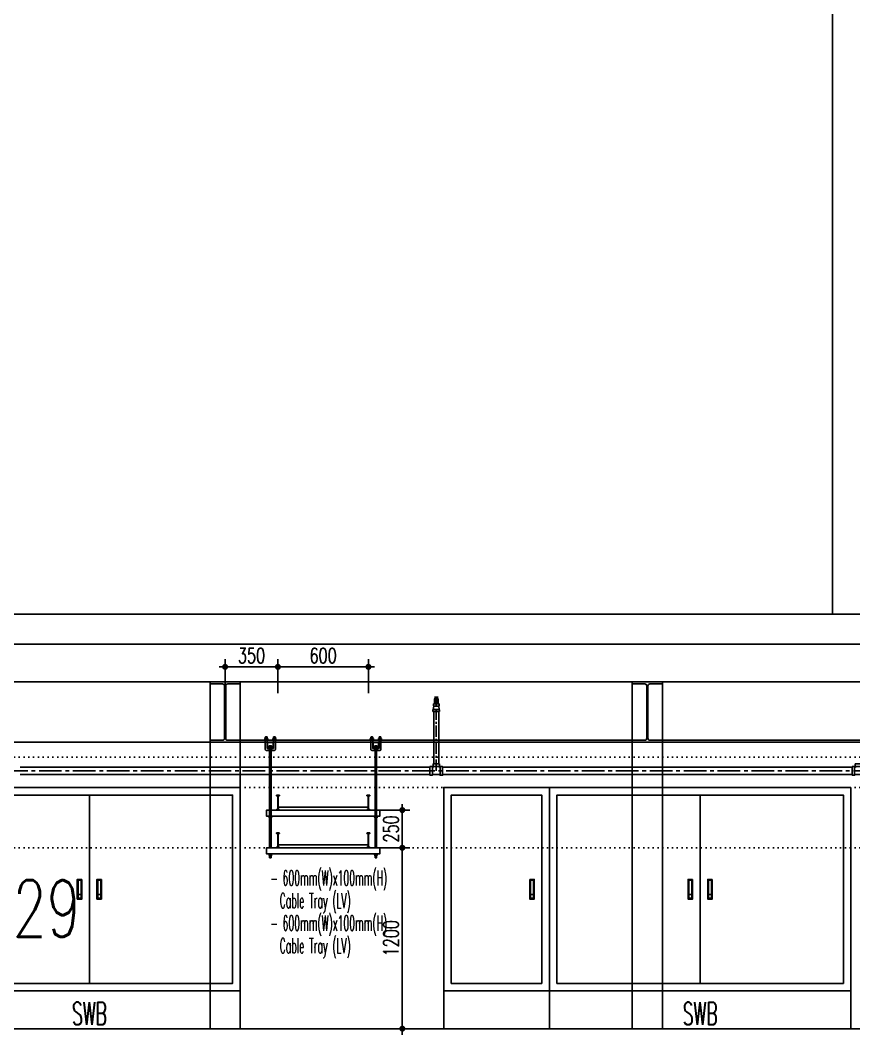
# Model space of a CAD drawing. Header units: millimetres. Extents: x -32710 to 654186, y -254124 to 420220.
# Drawn here: x 240642 to 246168, y 393910 to 400639 of the extents above; entities that cross this region are included whole.
import ezdxf
from ezdxf.enums import TextEntityAlignment as Align
from ezdxf.xclip import XClip

# ---------------------------------------------------------------- set-up
doc = ezdxf.new("R2010")
doc.units = ezdxf.units.MM
doc.header["$LTSCALE"] = 1000
for name, pattern in [('CENTER2', [1.125, 0.75, -0.125, 0.125, -0.125]), ('DOT2', [3.175, 0, -3.175]), ('TPH12-SEC-@E$0$CENTERK5', [6.916, 6.667, -0.083, 0.083, -0.083])]:
    doc.linetypes.add(name, pattern=pattern)
for name, color, linetype in [('0-LEVEL LINE', 4, 'DOT2'), ('e-eq-SWB', 130, 'Continuous'), ('E-POWER-CABL', 80, 'Continuous'), ('FS-EQ', 10, 'Continuous'), ('FS-LINE', 10, 'Continuous'), ('M-DIM', 1, 'Continuous'), ('M-TXT', 3, 'Continuous'), ('S-BEAM', 252, 'Continuous'), ('SM-SEC-Cm$0$SUPPORT', 2, 'Continuous'), ('SUPPORT', 2, 'Continuous'), ('TPH12-SEC-@E$0$H-SIN', 252, 'TPH12-SEC-@E$0$CENTERK5'), ('TPH12-SEC-@E$0$KABE1', 252, 'Continuous'), ('TPH12-SEC-@E$0$STEEL2', 252, 'Continuous'), ('TPH12-SEC-@E$0$STEEL3', 252, 'Continuous'), ('YFM1P-長$0$M-FOUN', 252, 'Continuous')]:
    doc.layers.add(name, color=color, linetype=linetype)
doc.styles.add('aa-txt', font='simplex.shx', dxfattribs={"width": 0.7, "bigfont": 'chineset.shx'})
doc.styles.add('ROMAND', font='romand')
doc.dimstyles.new('50-DIM', dxfattribs={"dimscale": 50, "dimtxt": 2, "dimasz": 0.8, "dimexe": 1, "dimexo": 1, "dimgap": 0.5, "dimtad": 1, "dimdec": 0, "dimdsep": 46, "dimtxsty": 'aa-txt', "dimblk": 'DOT', "dimcen": 5, "dimclrd": 256, "dimclre": 256, "dimclrt": 256, "dimadec": 0, "dimazin": 0, "dimtfac": 1, "dimtdec": 0, "dimtix": 1, "dimtmove": 2, "dimatfit": 3, "dimldrblk": 'DOT', "dimfxl": 1, "dimtolj": 1, "dimtzin": 0, "dimarcsym": 0})
doc.dimstyles.new('adim-1500', dxfattribs={"dimscale": 1000, "dimtxt": 0.375, "dimasz": 0.25, "dimexe": 0.1, "dimexo": 0.5, "dimgap": 0.15, "dimtad": 0, "dimdec": 4, "dimtxsty": 'aa-txt', "dimcen": 3.75, "dimclrd": 3, "dimclre": 3, "dimclrt": 256, "dimadec": 0, "dimazin": 0, "dimtfac": 1, "dimtdec": 4, "dimtmove": 0, "dimatfit": 3, "dimfxl": 0.1, "dimarcsym": 0})

# ---------------------------------------------------------------- blocks, each defined once
blk = doc.blocks.new('TPH12-SEC-@E')
at = {"layer": 'TPH12-SEC-@E$0$H-SIN'}
for p, q in [((298929.6, 396700), (18729.6, 396700)), ((274800, 393950), (45200, 393950))]:
    blk.add_line(p, q, dxfattribs=at)
at = {"layer": 'TPH12-SEC-@E$0$KABE1'}
blk.add_line((47650, 393950), (272350, 393950), dxfattribs=at)
blk.add_lwpolyline([(199600, 396500), (260200, 396500), (260200, 396700), (199600, 396700), (199600, 396500)], dxfattribs=at)
at = {"layer": 'TPH12-SEC-@E$0$STEEL2'}
for points in [[(241900, 396250), (242100, 396250), (242100, 396237), (242017, 396237, 0.414214), (242004, 396224), (242004, 395876, 0.414214), (242017, 395863), (242100, 395863), (242100, 395850), (241900, 395850), (241900, 395863), (241983, 395863, 0.414214), (241996, 395876), (241996, 396224, 0.414214), (241983, 396237), (241900, 396237)], [(244700, 396250), (244900, 396250), (244900, 396237), (244817, 396237, 0.414214), (244804, 396224), (244804, 395876, 0.414214), (244817, 395863), (244900, 395863), (244900, 395850), (244700, 395850), (244700, 395863), (244783, 395863, 0.414214), (244796, 395876), (244796, 396224, 0.414214), (244783, 396237), (244700, 396237)]]:
    blk.add_lwpolyline(points, format="xyb", close=True, dxfattribs=at)
at = {"layer": 'TPH12-SEC-@E$0$STEEL3'}
for p, q in [((183400, 396500), (272340, 396500)), ((180210, 396250), (272340, 396250)), ((239200, 395850), (247600, 395850))]:
    blk.add_line(p, q, dxfattribs=at)
for points in [[(241900, 393950), (242100, 393950), (242100, 396250), (241900, 396250)], [(244700, 393950), (244900, 393950), (244900, 396250), (244700, 396250)]]:
    blk.add_lwpolyline(points, close=True, dxfattribs=at)
blk = doc.blocks.new('SWB-L20-fb')
at = {"layer": 'e-eq-SWB'}
for q in [(-700, 250), (2000, 250)]:
    blk.add_line((0, 250), q, dxfattribs=at)
for points in [[(0, 1600), (-700, 1600), (-700, 0), (0, 0)], [(-50, 300), (-50, 1550), (-650, 1550), (-650, 300)], [(2000, 1600), (0, 1600), (0, 0), (2000, 0)], [(-130, 990), (-100, 990), (-100, 860), (-130, 860)], [(-105, 985), (-105, 891), (-125, 891), (-125, 985)], [(950, 990), (920, 990), (920, 860), (950, 860)], [(925, 985), (925, 891), (945, 891), (945, 985)], [(1080, 990), (1050, 990), (1050, 860), (1080, 860)], [(1055, 985), (1055, 891), (1075, 891), (1075, 985)], [(-105, 889), (-105, 865), (-125, 865), (-125, 889)], [(925, 889), (925, 865), (945, 865), (945, 889)], [(1055, 889), (1055, 865), (1075, 865), (1075, 889)]]:
    blk.add_lwpolyline(points, close=True, dxfattribs=at)
blk.add_lwpolyline([(1000, 300), (50, 300), (50, 1550), (1000, 1550), (1000, 300), (1950, 300), (1950, 1550), (1000, 1550)], dxfattribs=at)
at = {"layer": 'e-eq-SWB', "style": 'aa-txt', "width": 0.55}
blk.add_text('SWB', height=150, dxfattribs=at).set_placement((1000, 25), align=Align.CENTER)
blk = doc.blocks.new('DOT')
at = {"color": 0}
blk.add_line((-1, 0), (1, 0), dxfattribs=at)
at = {"color": 3, "const_width": 0.5}
blk.add_lwpolyline([(-0.25, 0, 1), (0.25, 0, 1)], format="xyb", close=True, dxfattribs=at)
blk = doc.blocks.new('*D24')
at = {"layer": 'DEFPOINTS', "color": 0, "transparency": 16777216}
for p in [(242350, 396350), (242350, 396125), (242950, 396125)]:
    blk.add_point(p, dxfattribs=at)
at = {"layer": 'M-DIM', "lineweight": -2, "transparency": 16777216}
for p, q in [((242350, 396175), (242350, 396400)), ((242950, 396175), (242950, 396400)), ((242910, 396350), (242390, 396350))]:
    blk.add_line(p, q, dxfattribs=at)
at = {"layer": 'M-DIM', "lineweight": -2, "transparency": 16777216, "xscale": 40, "yscale": 40, "zscale": 40, "rotation": 180}
blk.add_blockref('DOT', (242350, 396350), dxfattribs=at)
at = {"layer": 'M-DIM', "lineweight": -2, "transparency": 16777216, "xscale": 40, "yscale": 40, "zscale": 40}
blk.add_blockref('DOT', (242950, 396350), dxfattribs=at)
at = {"layer": 'M-DIM', "transparency": 16777216, "insert": (242650, 396425), "char_height": 100, "attachment_point": 5, "style": 'aa-txt'}
blk.add_mtext('\\A1;600', dxfattribs=at)
blk = doc.blocks.new('_Dot')
at = {"color": 0, "linetype": 'ByBlock', "lineweight": -2}
blk.add_line((-0.5, 0), (-1, 0), dxfattribs=at)
at = {"color": 0, "linetype": 'ByBlock', "const_width": 0.5}
blk.add_lwpolyline([(-0.25, 0, 1), (0.25, 0, 1)], format="xyb", close=True, dxfattribs=at)
blk = doc.blocks.new('*D25')
at = {"layer": 'DEFPOINTS', "color": 0, "transparency": 16777216}
for p in [(242950, 395150), (242950, 393950), (243175, 393950)]:
    blk.add_point(p, dxfattribs=at)
at = {"layer": 'M-DIM', "lineweight": -2, "transparency": 16777216}
for p, q in [((243000, 395150), (243225, 395150)), ((243175, 395110), (243175, 393990)), ((243000, 393950), (243225, 393950))]:
    blk.add_line(p, q, dxfattribs=at)
at = {"layer": 'M-DIM', "lineweight": -2, "transparency": 16777216, "xscale": 40, "yscale": 40, "zscale": 40}
for p, rotation in [((243175, 395150), 90), ((243175, 393950), 270)]:
    blk.add_blockref('DOT', p, dxfattribs=dict(at, rotation=rotation))
at = {"layer": 'M-DIM', "transparency": 16777216, "insert": (243100, 394550), "char_height": 100, "attachment_point": 5, "rotation": 90, "style": 'aa-txt'}
blk.add_mtext('\\A1;1200', dxfattribs=at)
blk = doc.blocks.new('*D26')
at = {"layer": 'DEFPOINTS', "color": 0, "transparency": 16777216}
for p in [(242000, 396350), (242000, 396125), (242350, 396125)]:
    blk.add_point(p, dxfattribs=at)
at = {"layer": 'M-DIM', "lineweight": -2, "transparency": 16777216}
for p, q in [((242000, 396175), (242000, 396400)), ((242350, 396175), (242350, 396400)), ((242310, 396350), (242040, 396350))]:
    blk.add_line(p, q, dxfattribs=at)
at = {"layer": 'M-DIM', "lineweight": -2, "transparency": 16777216, "xscale": 40, "yscale": 40, "zscale": 40, "rotation": 180}
blk.add_blockref('DOT', (242000, 396350), dxfattribs=at)
at = {"layer": 'M-DIM', "lineweight": -2, "transparency": 16777216, "xscale": 40, "yscale": 40, "zscale": 40}
blk.add_blockref('DOT', (242350, 396350), dxfattribs=at)
at = {"layer": 'M-DIM', "transparency": 16777216, "insert": (242175, 396425), "char_height": 100, "attachment_point": 5, "style": 'aa-txt'}
blk.add_mtext('\\A1;350', dxfattribs=at)
blk = doc.blocks.new('FS-Tee-40x40x25')
at = {"layer": 'FS-LINE'}
for p, q in [((-2.59, -2.16), (-2.23, -2.16)), ((2.59, -2.16), (2.23, -2.16)), ((-2.59, -6.98), (2.59, -6.98))]:
    blk.add_line(p, q, dxfattribs=at)
for points in [[(2.15, -1.6), (-2.15, -1.6), (-2.15, 0), (2.15, 0)], [(-2.59, -1.68), (-2.59, -7.46), (-4.19, -7.46), (-4.19, -1.68)], [(2.59, -1.68), (2.59, -7.46), (4.19, -7.46), (4.19, -1.68)]]:
    blk.add_lwpolyline(points, close=True, dxfattribs=at)
for centre, start, end in [((-2.23, -1.6), 270, 0), ((2.23, -1.6), 180, 270)]:
    blk.add_arc(centre, 0.557, start, end, dxfattribs=at)
blk = doc.blocks.new('SP-H-1')
at = {"layer": 'FS-EQ'}
for p, q in [((-1.25, 5.5), (-1.25, 8.29)), ((-1.24, 8.35), (-0.45, 9.3)), ((-1.02, 6.2), (-1.24, 8.25)), ((-1.21, 9.66), (-1.21, 9.57)), ((-1.21, 9.66), (-1.13, 9.66)), ((-1.21, 9.57), (-1.13, 9.57)), ((-1.13, 9.66), (-1.13, 9.57)), ((-1.13, 9.63), (-1.13, 9.57)), ((-0.99, 9.62), (-0.77, 9.61)), ((-0.99, 9.62), (-0.99, 9.53)), ((-0.99, 9.53), (-0.77, 9.52)), ((-0.9, 8.07), (-0.9, 6.2)), ((-0.83, 9.7), (0.83, 9.7)), ((-0.3, 8.55), (-0.79, 7.9)), ((-0.77, 9.61), (-0.77, 9.52)), ((-0.62, 9.61), (-0.35, 9.61)), ((-0.62, 9.61), (-0.62, 9.52)), ((-0.62, 9.52), (-0.35, 9.52)), ((-0.35, 9.61), (-0.35, 9.52)), ((-0.32, 8.6), (0.32, 8.6)), ((-0.3, 8.55), (0.3, 8.55)), ((-0.25, 8.16), (-0.25, 6.4)), ((-0.14, 9.6), (-0.13, 9.66)), ((-0.14, 9.61), (0.14, 9.61)), ((-0.14, 9.61), (-0.14, 9.52)), ((-0.14, 9.52), (0.14, 9.52)), ((0.14, 9.6), (0.13, 9.66)), ((0.14, 9.61), (0.14, 9.52)), ((0.25, 8.16), (0.25, 6.4)), ((0.3, 8.55), (0.79, 7.9)), ((0.35, 9.61), (0.35, 9.52)), ((0.62, 9.61), (0.35, 9.61)), ((0.62, 9.52), (0.35, 9.52)), ((1.24, 8.35), (0.45, 9.3)), ((0.62, 9.61), (0.62, 9.52)), ((0.99, 9.62), (0.77, 9.61)), ((0.77, 9.61), (0.77, 9.52)), ((0.99, 9.53), (0.77, 9.52)), ((0.9, 8.1), (0.9, 6.2)), ((0.99, 9.62), (0.99, 9.53)), ((1.03, 6.2), (1.24, 8.25)), ((1.13, 9.66), (1.13, 9.57)), ((1.22, 9.66), (1.13, 9.66)), ((1.13, 9.63), (1.13, 9.57)), ((1.22, 9.57), (1.13, 9.57)), ((1.22, 9.66), (1.22, 9.57)), ((1.22, 9.6), (1.22, 9.57)), ((1.25, 5.5), (1.25, 8.29)), ((-1.9, 5.1), (1.9, 5.1)), ((-1.25, 5.5), (1.25, 5.5)), ((-1.02, 6.2), (1.03, 6.2)), ((-0.6, 5.5), (-0.6, 6.4)), ((-0.6, 6.4), (0.6, 6.4)), ((0.6, 5.5), (0.6, 6.4))]:
    blk.add_line(p, q, dxfattribs=at)
for centre, radius, start, end in [((-1.11, 8.29), 0.139, 157.0298, 197.11927), ((-0.93, 8.75), 0.955, 84.08293, 107.66222), ((-0.92, 9.1), 0.592, 87.63402, 110.86459), ((-0.74, 9.01), 0.681, 107.71426, 125.0736), ((-0.75, 9.26), 0.433, 91.85374, 123.12571), ((-0.51, 7.64), 0.388, 136.52487, 182.99076), ((-0.83, 9.35), 0.347, 78.62512, 99.8563), ((-0.49, 9.38), 0.315, 104.44868, 153.97586), ((-0.6, 9.46), 0.226, 88.12632, 139.72683), ((-0.46, 9.49), 0.204, 100.03819, 141.91729), ((-0.56, 8.91), 0.784, 84.96769, 92.26379), ((2.27, 9.44), 2.72, 178.73226, 199.16533), ((-0.26, 9.6), 0.0861, 105.05428, 169.56753), ((-0.09, 9.48), 0.262, 131.7568, 170.54994), ((-0.23, 9.53), 0.161, 53.79981, 110.96926), ((-0.21, 9.56), 0.123, 53.41605, 115.81897), ((0, 8.12), 0.254, 10.48279, 169.51721), ((-0.03, 8.43), 0.184, 139.05009, 221.96842), ((0.23, 9.53), 0.161, 69.03074, 126.20019), ((0.21, 9.56), 0.123, 64.18103, 126.58395), ((0.03, 8.43), 0.184, 318.65695, 40.94991), ((0.09, 9.48), 0.262, 9.45006, 48.2432), ((0.26, 9.6), 0.0861, 10.43247, 74.94572), ((-2.27, 9.44), 2.72, 340.83467, 1.26774), ((0.56, 8.91), 0.784, 87.73621, 95.03231), ((0.46, 9.49), 0.204, 38.08271, 79.96181), ((0.49, 9.38), 0.315, 26.02414, 75.55132), ((0.6, 9.46), 0.226, 40.27317, 91.87368), ((0.83, 9.35), 0.347, 80.1437, 101.37488), ((0.75, 9.26), 0.433, 56.87429, 88.14626), ((0.51, 7.64), 0.388, 357.00924, 43.47513), ((0.93, 8.75), 0.955, 72.33778, 95.91707), ((0.92, 9.1), 0.592, 69.13541, 92.36598), ((0.74, 9.01), 0.681, 54.9264, 72.28574), ((1.11, 8.29), 0.139, 342.88073, 22.9702), ((-1.24, 5.27), 0.303, 326.91187, 50.76864), ((1.33, 5.25), 0.371, 138.07132, 204.24817)]:
    blk.add_arc(centre, radius, start, end, dxfattribs=at)
at = {"layer": 'FS-LINE'}
for p, q in [((-2.2, 1.25), (-1.95, 1.5)), ((-2.2, 0), (-2.2, 1.25)), ((2.2, 0), (-2.2, 0)), ((-1.65, 3.6), (-1.95, 1.5)), ((-1.9, 3.85), (-1.9, 5.1)), ((-1.9, 5.1), (1.9, 5.1)), ((-1.9, 3.85), (-1.65, 3.6)), ((1.9, 3.85), (1.65, 3.6)), ((1.65, 3.6), (1.95, 1.5)), ((1.9, 5.1), (1.9, 3.85)), ((2.2, 1.25), (1.95, 1.5)), ((2.2, 1.25), (2.2, 0))]:
    blk.add_line(p, q, dxfattribs=at)
for points in [[(-1.95, 1.5), (1.95, 1.5)], [(1.65, 3.6), (-1.65, 3.6)]]:
    blk.add_lwpolyline(points, dxfattribs=at)
at = {"layer": 'FS-EQ', "style": 'ROMAND'}
blk.add_text('V27', height=0.35, rotation=180, dxfattribs=at).set_placement((0.01, 5.84), align=Align.MIDDLE)
blk = doc.blocks.new('Nut-M12')
for p, q in [((-13, 1.8), (-13, 0.6)), ((-10.4, 3.3), (-12.6, 2.3)), ((-12.4, 2.4), (12.4, 2.4)), ((-12.4, 0), (12.4, 0)), ((-10.4, 11), (-10.4, 3.3)), ((7.8, 12), (-7.8, 12)), ((-5.2, 11), (-5.2, 3.3)), ((5.2, 3.3), (5.2, 11)), ((10.4, 11), (10.4, 3.3)), ((10.4, 3.3), (12.6, 2.3)), ((13, 1.8), (13, 0.6))]:
    blk.add_line(p, q)
for centre, radius, start, end in [((-12.4, 1.8), 0.6, 90, 180), ((-12.4, 0.6), 0.6, 180, 270), ((-7.8, 8), 4.03, 49.8296, 130.1704), ((-7.8, 6.4), 4.03, 229.8296, 310.1704), ((0, -2.7), 14.7, 69.27836, 110.72164), ((0, 17.1), 14.7, 249.27836, 290.72164), ((7.8, 8), 4.03, 49.8296, 130.1704), ((7.8, 6.4), 4.03, 229.8296, 310.1704), ((12.4, 1.8), 0.6, 0, 90), ((12.4, 0.6), 0.6, 270, 0)]:
    blk.add_arc(centre, radius, start, end)
blk = doc.blocks.new('*D92')
at = {"layer": 'DEFPOINTS', "color": 0, "transparency": 16777216}
for p in [(242950, 395400), (243175, 395400), (242950, 395150)]:
    blk.add_point(p, dxfattribs=at)
at = {"layer": 'M-DIM', "lineweight": -2, "transparency": 16777216}
for p, q in [((243000, 395400), (243225, 395400)), ((243175, 395190), (243175, 395360)), ((243000, 395150), (243225, 395150))]:
    blk.add_line(p, q, dxfattribs=at)
at = {"layer": 'M-DIM', "lineweight": -2, "transparency": 16777216, "xscale": 40, "yscale": 40, "zscale": 40}
for p, rotation in [((243175, 395400), 90), ((243175, 395150), 270)]:
    blk.add_blockref('DOT', p, dxfattribs=dict(at, rotation=rotation))
at = {"layer": 'M-DIM', "transparency": 16777216, "insert": (243100, 395275), "char_height": 100, "attachment_point": 5, "rotation": 90, "style": 'aa-txt'}
blk.add_mtext('\\A1;250', dxfattribs=at)
blk = doc.blocks.new('YFM1P-長')
at = {"layer": 'YFM1P-長$0$M-FOUN', "color": 1}
blk.add_line((246027.6, 396700), (246027.6, 402700), dxfattribs=at)
blk = doc.blocks.new('*D122')
at = {"color": 3, "lineweight": -2, "transparency": 16777216}
for p, q in [((238287.8, 394759.5), (238287.8, 394589.8)), ((238679.1, 394759.5), (238679.1, 394589.8)), ((238037.8, 394689.8), (237787.8, 394689.8)), ((238287.8, 394689.8), (238679.1, 394689.8)), ((238929.1, 394689.8), (239179.1, 394689.8))]:
    blk.add_line(p, q, dxfattribs=at)
at = {"color": 3, "transparency": 16777216}
for points in [[(238037.8, 394731.5), (238037.8, 394648.1), (238287.8, 394689.8)], [(238929.1, 394731.5), (238929.1, 394648.1), (238679.1, 394689.8)]]:
    blk.add_solid(points, dxfattribs=at)
at = {"layer": 'DEFPOINTS', "color": 0, "transparency": 16777216}
for p in [(238287.8, 395259.5), (238679.1, 395259.5), (238679.1, 394689.8)]:
    blk.add_point(p, dxfattribs=at)
at = {"transparency": 16777216, "insert": (240197.8, 394689.8), "char_height": 375, "attachment_point": 5, "style": 'aa-txt'}
blk.add_mtext('391,2929', dxfattribs=at)

msp = doc.modelspace()

# ---------------------------------------------------------------- linework, layer by layer
at = {"layer": '0-LEVEL LINE', "ltscale": 0.01}
for p, q in [((205600, 395750), (272844.5, 395750)), ((205600, 395550), (273010, 395550)), ((205600, 395150), (272800, 395150))]:
    msp.add_line(p, q, dxfattribs=at)
at = {"layer": 'E-POWER-CABL'}
for points in [[(242351.2, 395418.4), (242948.8, 395418.4), (242948.8, 395403), (242940, 395403), (242940, 395400), (242960, 395400), (242960, 395403), (242951.2, 395403), (242951.2, 395497.6), (242956.6, 395497.6, -0.4142135624), (242957.6, 395496.6), (242957.6, 395495), (242960, 395495), (242960, 395496.6, 0.4142135624), (242956.6, 395500), (242943.4, 395500, 0.4142135624), (242940, 395496.6), (242940, 395495), (242942.4, 395495), (242942.4, 395496.6, -0.4142135624), (242943.4, 395497.6), (242948.8, 395497.6), (242948.8, 395425.4, -0.4142135624), (242943.8, 395420.4), (242356.2, 395420.4, -0.4142135624), (242351.2, 395425.4), (242351.2, 395497.6), (242356.6, 395497.6, -0.4142135624), (242357.6, 395496.6), (242357.6, 395495), (242360, 395495), (242360, 395496.6, 0.4142135624), (242356.6, 395500), (242343.4, 395500, 0.4142135624), (242340, 395496.6), (242340, 395495), (242342.4, 395495), (242342.4, 395496.6, -0.4142135624), (242343.4, 395497.6), (242348.8, 395497.6), (242348.8, 395403), (242340, 395403), (242340, 395400), (242360, 395400), (242360, 395403), (242351.2, 395403)], [(242351.2, 395168.4), (242948.8, 395168.4), (242948.8, 395153), (242940, 395153), (242940, 395150), (242960, 395150), (242960, 395153), (242951.2, 395153), (242951.2, 395247.6), (242956.6, 395247.6, -0.4142135624), (242957.6, 395246.6), (242957.6, 395245), (242960, 395245), (242960, 395246.6, 0.4142135624), (242956.6, 395250), (242943.4, 395250, 0.4142135624), (242940, 395246.6), (242940, 395245), (242942.4, 395245), (242942.4, 395246.6, -0.4142135624), (242943.4, 395247.6), (242948.8, 395247.6), (242948.8, 395175.4, -0.4142135624), (242943.8, 395170.4), (242356.2, 395170.4, -0.4142135624), (242351.2, 395175.4), (242351.2, 395247.6), (242356.6, 395247.6, -0.4142135624), (242357.6, 395246.6), (242357.6, 395245), (242360, 395245), (242360, 395246.6, 0.4142135624), (242356.6, 395250), (242343.4, 395250, 0.4142135624), (242340, 395246.6), (242340, 395245), (242342.4, 395245), (242342.4, 395246.6, -0.4142135624), (242343.4, 395247.6), (242348.8, 395247.6), (242348.8, 395153), (242340, 395153), (242340, 395150), (242360, 395150), (242360, 395153), (242351.2, 395153)]]:
    msp.add_lwpolyline(points, format="xyb", close=True, dxfattribs=at)
at = {"layer": 'FS-LINE', "color": 1, "linetype": 'CENTER2', "ltscale": 0.1}
msp.add_line((243400, 395660.1625), (243400, 396150), dxfattribs=at)
at = {"layer": 'FS-LINE'}
for p, q in [((243383.2995, 396053), (243383.2995, 395705.8625)), ((243416.7005, 396053), (243416.7005, 395705.8625)), ((243358.1, 395684.2925), (240641.9, 395684.2925)), ((246158.1, 395684.2925), (243441.9, 395684.2925)), ((243358.1, 395636.0325), (240641.9, 395636.0325)), ((246158.1, 395636.0325), (243441.9, 395636.0325))]:
    msp.add_line(p, q, dxfattribs=at)
at = {"layer": 'FS-LINE', "color": 1, "linetype": 'CENTER2', "ltscale": 0.2}
msp.add_line((230416, 395660.1625), (254600, 395660.1625), dxfattribs=at)
at = {"layer": 'S-BEAM'}
for p, q in [((242100, 395863), (244700, 395863)), ((244900, 395863), (247500, 395863))]:
    msp.add_line(p, q, dxfattribs=at)
at = {"layer": 'SM-SEC-Cm$0$SUPPORT'}
for points in [[(242295.2375, 395815.86875), (242304.7625, 395815.86875), (242304.7625, 395810.65455), (242295.2375, 395810.65455)], [(242304.7625, 395800.65455), (242295.2375, 395800.65455), (242295.2375, 395150), (242304.7625, 395150)], [(242995.2375, 395815.86875), (243004.7625, 395815.86875), (243004.7625, 395810.65455), (242995.2375, 395810.65455)], [(242995.2375, 395800.65455), (243004.7625, 395800.65455), (243004.7625, 395150), (242995.2375, 395150)]]:
    msp.add_lwpolyline(points, close=True, dxfattribs=at)
at = {"layer": 'SUPPORT', "linetype": 'CENTER2', "ltscale": 0.05}
for p, q in [((242300, 395815.86875), (242300, 395810.65455)), ((242300, 395800.65455), (242300, 395150)), ((243000, 395815.86875), (243000, 395810.65455)), ((243000, 395800.65455), (243000, 395150))]:
    msp.add_line(p, q, dxfattribs=at)
at = {"layer": 'SUPPORT'}
for p, q in [((242296, 395348.725), (242296, 395356.725)), ((242304, 395356.725), (242304, 395348.725)), ((242996, 395356.725), (242996, 395348.725)), ((243004, 395348.725), (243004, 395356.725)), ((242296, 395098.725), (242296, 395106.725)), ((242304, 395106.725), (242304, 395098.725)), ((242996, 395106.725), (242996, 395098.725)), ((243004, 395098.725), (243004, 395106.725))]:
    msp.add_line(p, q, dxfattribs=at)
for points in [[(242267.6625, 395885), (242266.6625, 395884), (242266.6625, 395875), (242279.3625, 395875), (242279.3625, 395884), (242278.3625, 395885)], [(242321.6375, 395885), (242320.6375, 395884), (242320.6375, 395875), (242333.3375, 395875), (242333.3375, 395884), (242332.3375, 395885)], [(242967.6625, 395885), (242966.6625, 395884), (242966.6625, 395875), (242979.3625, 395875), (242979.3625, 395884), (242978.3625, 395885)], [(243021.6375, 395885), (243020.6375, 395884), (243020.6375, 395875), (243033.3375, 395875), (243033.3375, 395884), (243032.3375, 395885)], [(243025, 395400), (242275, 395400), (242275, 395358.725), (243025, 395358.725)], [(242288, 395358.725), (242288, 395356.725), (242312, 395356.725), (242312, 395358.725)], [(242292, 395348.725), (242292, 395356.725), (242308, 395356.725), (242308, 395348.725)], [(242304.7625, 395348.725), (242304.7625, 395333.725), (242295.2375, 395333.725), (242295.2375, 395348.725)], [(243012, 395358.725), (243012, 395356.725), (242988, 395356.725), (242988, 395358.725)], [(243008, 395348.725), (243008, 395356.725), (242992, 395356.725), (242992, 395348.725)], [(242995.2375, 395348.725), (242995.2375, 395333.725), (243004.7625, 395333.725), (243004.7625, 395348.725)], [(243025, 395150), (242275, 395150), (242275, 395108.725), (243025, 395108.725)], [(242288, 395108.725), (242288, 395106.725), (242312, 395106.725), (242312, 395108.725)], [(242292, 395098.725), (242292, 395106.725), (242308, 395106.725), (242308, 395098.725)], [(242304.7625, 395098.725), (242304.7625, 395083.725), (242295.2375, 395083.725), (242295.2375, 395098.725)], [(243012, 395108.725), (243012, 395106.725), (242988, 395106.725), (242988, 395108.725)], [(243008, 395098.725), (243008, 395106.725), (242992, 395106.725), (242992, 395098.725)], [(242995.2375, 395098.725), (242995.2375, 395083.725), (243004.7625, 395083.725), (243004.7625, 395098.725)]]:
    msp.add_lwpolyline(points, close=True, dxfattribs=at)
for points in [[(242320.6375, 395808.725), (242320.6375, 395863), (242333.3375, 395863), (242333.3375, 395802.025, -0.4142135624), (242327.3375, 395796.025), (242272.6625, 395796.025, -0.4142135624), (242266.6625, 395802.025), (242266.6625, 395863), (242279.3625, 395863), (242279.3625, 395808.725)], [(243020.6375, 395808.725), (243020.6375, 395863), (243033.3375, 395863), (243033.3375, 395802.025, -0.4142135624), (243027.3375, 395796.025), (242972.6625, 395796.025, -0.4142135624), (242966.6625, 395802.025), (242966.6625, 395863), (242979.3625, 395863), (242979.3625, 395808.725)], [(242315.9705, 395847.333, -0.4142135624), (242317.9705, 395845.333), (242317.9705, 395813.392, -0.4142135624), (242315.9705, 395811.392), (242315.7795, 395811.392, -0.4142135624), (242313.7795, 395813.392), (242313.7795, 395814.86875, 0.4142135624), (242312.7795, 395815.86875), (242312.1125, 395815.86875, 0.4142135624), (242311.1125, 395814.86875), (242311.1125, 395813.392, 0.4142135624), (242315.7795, 395808.725), (242315.9705, 395808.725, 0.4142135624), (242320.6375, 395813.392), (242320.6375, 395845.333, 0.4142135624), (242315.9705, 395850), (242284.0295, 395850, 0.4142135624), (242279.3625, 395845.333), (242279.3625, 395813.392, 0.4142135624), (242284.0295, 395808.725), (242284.2205, 395808.725, 0.4142135624), (242288.8875, 395813.392), (242288.8875, 395814.86875, 0.4142135624), (242287.8875, 395815.86875), (242287.2205, 395815.86875, 0.4142135624), (242286.2205, 395814.86875), (242286.2205, 395813.392, -0.4142135624), (242284.2205, 395811.392), (242284.0295, 395811.392, -0.4142135624), (242282.0295, 395813.392), (242282.0295, 395845.333, -0.4142135624), (242284.0295, 395847.333)], [(243015.9705, 395847.333, -0.4142135624), (243017.9705, 395845.333), (243017.9705, 395813.392, -0.4142135624), (243015.9705, 395811.392), (243015.7795, 395811.392, -0.4142135624), (243013.7795, 395813.392), (243013.7795, 395814.86875, 0.4142135624), (243012.7795, 395815.86875), (243012.1125, 395815.86875, 0.4142135624), (243011.1125, 395814.86875), (243011.1125, 395813.392, 0.4142135624), (243015.7795, 395808.725), (243015.9705, 395808.725, 0.4142135624), (243020.6375, 395813.392), (243020.6375, 395845.333, 0.4142135624), (243015.9705, 395850), (242984.0295, 395850, 0.4142135624), (242979.3625, 395845.333), (242979.3625, 395813.392, 0.4142135624), (242984.0295, 395808.725), (242984.2205, 395808.725, 0.4142135624), (242988.8875, 395813.392), (242988.8875, 395814.86875, 0.4142135624), (242987.8875, 395815.86875), (242987.2205, 395815.86875, 0.4142135624), (242986.2205, 395814.86875), (242986.2205, 395813.392, -0.4142135624), (242984.2205, 395811.392), (242984.0295, 395811.392, -0.4142135624), (242982.0295, 395813.392), (242982.0295, 395845.333, -0.4142135624), (242984.0295, 395847.333)]]:
    msp.add_lwpolyline(points, format="xyb", close=True, dxfattribs=at)
at = {"layer": 'SUPPORT', "ltscale": 0.02}
for points in [[(242304, 395825.86875), (242304, 395817.86875), (242308, 395817.86875), (242308, 395825.86875), (242292, 395825.86875), (242292, 395817.86875), (242288, 395817.86875), (242288, 395815.86875), (242312, 395815.86875), (242312, 395817.86875), (242296, 395817.86875), (242296, 395825.86875), (242292, 395825.86875), (242292, 395817.86875), (242296, 395817.86875)], [(242304, 395800.65455), (242304, 395808.65455), (242308, 395808.65455), (242308, 395800.65455), (242292, 395800.65455), (242292, 395808.65455), (242288, 395808.65455), (242288, 395810.65455), (242312, 395810.65455), (242312, 395808.65455), (242296, 395808.65455), (242296, 395800.65455), (242292, 395800.65455), (242292, 395808.65455), (242296, 395808.65455)], [(243004, 395825.86875), (243004, 395817.86875), (243008, 395817.86875), (243008, 395825.86875), (242992, 395825.86875), (242992, 395817.86875), (242988, 395817.86875), (242988, 395815.86875), (243012, 395815.86875), (243012, 395817.86875), (242996, 395817.86875), (242996, 395825.86875), (242992, 395825.86875), (242992, 395817.86875), (242996, 395817.86875)], [(243004, 395800.65455), (243004, 395808.65455), (243008, 395808.65455), (243008, 395800.65455), (242992, 395800.65455), (242992, 395808.65455), (242988, 395808.65455), (242988, 395810.65455), (243012, 395810.65455), (243012, 395808.65455), (242996, 395808.65455), (242996, 395800.65455), (242992, 395800.65455), (242992, 395808.65455), (242996, 395808.65455)]]:
    msp.add_lwpolyline(points, dxfattribs=at)

# ---------------------------------------------------------------- block references
msp.add_blockref('TPH12-SEC-@E', (0, 0))
ref = msp.add_blockref('YFM1P-長', (0, 0))
XClip(ref).set_block_clipping_path([(188201.2783815574, 355635.7797075855), (305020.60558715, 413217.0386999981)])
at = {"layer": 'e-eq-SWB'}
for p in [(240100, 393950), (244150, 393950)]:
    msp.add_blockref('SWB-L20-fb', p, dxfattribs=at)
at = {"layer": 'FS-LINE', "xscale": 10, "yscale": 10, "zscale": 10}
for name, p in [('SP-H-1', (243400, 396053)), ('FS-Tee-40x40x25', (243400, 395705.8625)), ('FS-Tee-40x40x25', (246200, 395705.8625))]:
    msp.add_blockref(name, p, dxfattribs=at)
at = {"layer": 'SUPPORT'}
for p in [(242273.0125, 395863), (242326.9875, 395863), (242973.0125, 395863), (243026.9875, 395863)]:
    msp.add_blockref('Nut-M12', p, dxfattribs=at)

# ---------------------------------------------------------------- texts
at = {"layer": 'M-TXT', "style": 'aa-txt', "width": 0.45}
for s, p in [('- 600mm(W)x100mm(H)', (242300, 394950)), ('  Cable Tray (LV)', (242300, 394800)), ('- 600mm(W)x100mm(H)', (242300, 394650)), ('  Cable Tray (LV)', (242300, 394500))]:
    msp.add_text(s, height=100, dxfattribs=at).set_placement(p, align=Align.MIDDLE_LEFT)

# ---------------------------------------------------------------- dimensions: what is measured, and where the dimension line sits
dim = msp.add_linear_dim(base=(238679.0583, 394689.80147), p1=(238287.76539, 395259.5375), p2=(238679.0583, 395259.5375), dimstyle='adim-1500')
dim.commit()
dim.dimension.update_dxf_attribs({"geometry": '*D122', "text_midpoint": (240197.8083, 394689.80147)})
at = {"layer": 'M-DIM'}
for base, p1, p2, picture, middle in [((242000, 396350), (242350, 396125), (242000, 396125), '*D26', (242175, 396425)), ((242350, 396350), (242950, 396125), (242350, 396125), '*D24', (242650, 396425))]:
    dim = msp.add_linear_dim(base=base, p1=p1, p2=p2, dimstyle='50-DIM', dxfattribs=at)
    dim.commit()
    dim.dimension.update_dxf_attribs({"geometry": picture, "text_midpoint": middle})
for base, p2, angle, picture, middle in [((243175, 395400), (242950, 395400), 270, '*D92', (243100, 395275)), ((243175, 393950), (242950, 393950), 90, '*D25', (243100, 394550))]:
    dim = msp.add_linear_dim(base=base, p1=(242950, 395150), p2=p2, angle=angle, dimstyle='50-DIM', dxfattribs=at)
    dim.commit()
    dim.dimension.update_dxf_attribs({"geometry": picture, "text_midpoint": middle})

doc.saveas('drawing.dxf')
